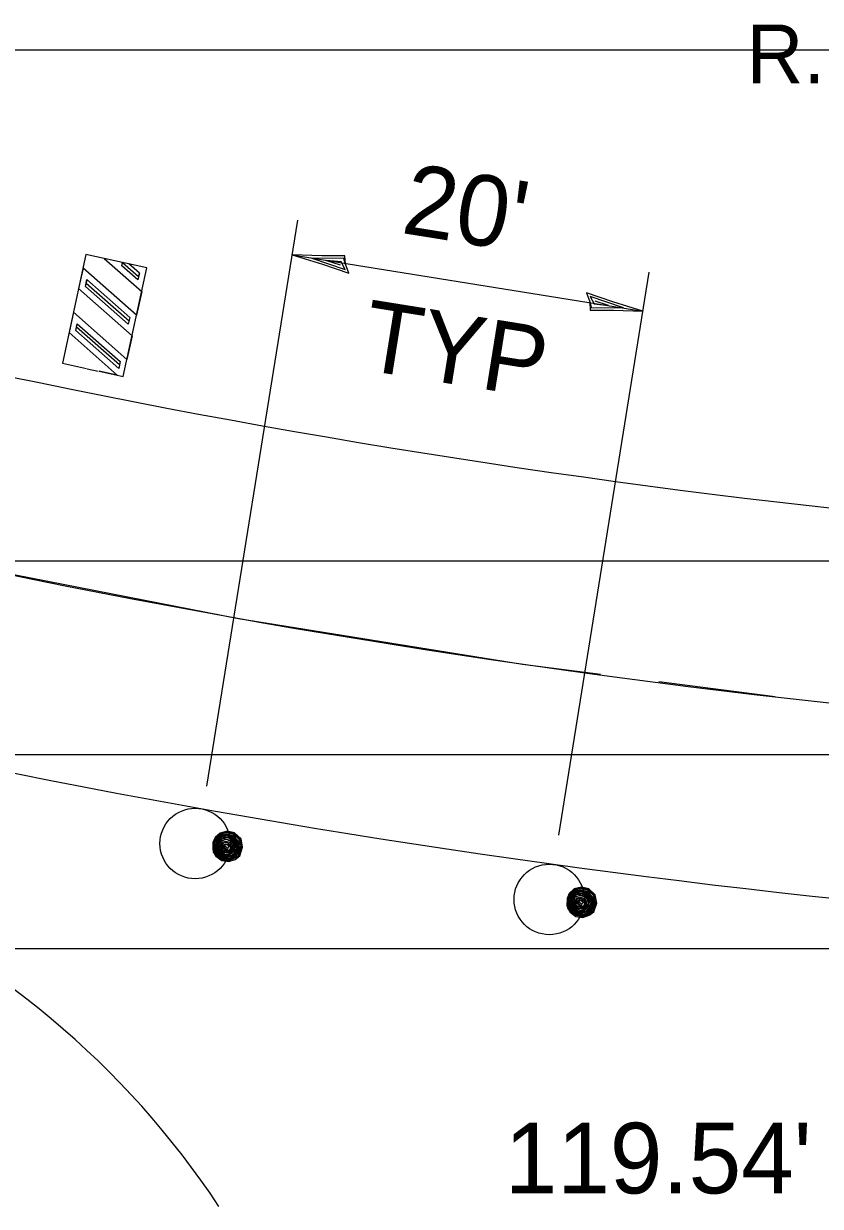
# Model space of a CAD drawing. Extents: x 2143432 to 2146738, y 2149567 to 2150649.
# Drawn here: x 2146514.62 to 2146541.74, y 2150486.71 to 2150526.98 of the extents above; entities that cross this region are included whole.
import ezdxf

# ---------------------------------------------------------------- set-up
doc = ezdxf.new("R2010")
doc.units = 0
for name, color, linetype in [('Alignment_EX_20 Centerline', 7, 'Continuous'), ('Design_EX_Roadway Dimensions', 7, 'Continuous'), ('Design_EX_Roadway Notes', 7, 'Continuous'), ('ROW_EX ROW Line', 7, 'Continuous'), ('Topo_EOP', 7, 'Continuous'), ('Topo_Traffic Sign', 7, 'Continuous')]:
    doc.layers.add(name, color=color, linetype=linetype)

msp = doc.modelspace()

# ---------------------------------------------------------------- linework, layer by layer
at = {"layer": 'Alignment_EX_20 Centerline'}
for points in [[(2146513.232, 2150508.429), (2146521.932, 2150506.734), (2146531.605, 2150505.175), (2146534.255, 2150504.837)], [(2146536.239, 2150504.583), (2146540.206, 2150504.076)], [(2146516.059, 2150502.095), (2146520.059, 2150502.095)], [(2146522.059, 2150502.095), (2146543.393, 2150502.095)]]:
    msp.add_lwpolyline(points, dxfattribs=at)
at = {"layer": 'Design_EX_Roadway Dimensions'}
for p, q in [((2146520.858, 2150501.019), (2146523.953, 2150520.294)), ((2146523.763, 2150519.111), (2146535.699, 2150517.195)), ((2146532.834, 2150499.347), (2146535.912, 2150518.521))]:
    msp.add_line(p, q, dxfattribs=at)
for points in [[(2146525.571, 2150518.794), (2146525.554, 2150519.074), (2146524.769, 2150519.081), (2146523.763, 2150519.111), (2146524.792, 2150518.798), (2146525.688, 2150518.488), (2146525.571, 2150518.794), (2146525.519, 2150518.986), (2146524.425, 2150519.003), (2146525.561, 2150518.611), (2146525.425, 2150518.868), (2146524.929, 2150518.916), (2146525.391, 2150518.769)], [(2146533.89, 2150517.513), (2146533.907, 2150517.233), (2146534.693, 2150517.226), (2146535.699, 2150517.195), (2146534.67, 2150517.509), (2146533.773, 2150517.819), (2146533.89, 2150517.513), (2146533.942, 2150517.321), (2146535.037, 2150517.303), (2146533.901, 2150517.696), (2146534.036, 2150517.439), (2146534.533, 2150517.391), (2146534.071, 2150517.538)]]:
    msp.add_lwpolyline(points, dxfattribs=at)
at = {"layer": 'Design_EX_Roadway Notes'}
msp.add_arc((2146496.489, 2150470.294), 29.724, 33.5344, 66.6589, dxfattribs=at)
at = {"layer": 'ROW_EX ROW Line'}
for points in [[(2146503.087, 2150526.095), (2146518.148, 2150526.095)], [(2146520.148, 2150526.095), (2146535.209, 2150526.095)]]:
    msp.add_lwpolyline(points, dxfattribs=at)
at = {"layer": 'Topo_EOP'}
for p, q in [((2146503.938, 2150508.695), (2146633.046, 2150508.695)), ((2146213.046, 2150495.495), (2146633.046, 2150495.495))]:
    msp.add_line(p, q, dxfattribs=at)
for radius, start in [(293.4, 256.16775), (306.6, 256.35551)]:
    msp.add_arc((2146574.489, 2150802.095), radius, start, 270, dxfattribs=at)
at = {"layer": 'Topo_Traffic Sign'}
for p, q in [((2146213.046, 2150526.095), (2146633.046, 2150526.095)), ((2146223.393, 2150502.095), (2146626.689, 2150502.095))]:
    msp.add_line(p, q, dxfattribs=at)
for points in [[(2146518.814, 2150518.673), (2146516.739, 2150519.124), (2146515.934, 2150515.419), (2146516.753, 2150515.241)], [(2146517.188, 2150515.146), (2146518.009, 2150514.968), (2146518.814, 2150518.673), (2146517.362, 2150518.989), (2146518.638, 2150517.863), (2146518.462, 2150517.052), (2146516.639, 2150518.661), (2146516.487, 2150517.966), (2146518.311, 2150516.357), (2146518.135, 2150515.547), (2146516.311, 2150517.157), (2146516.161, 2150516.462), (2146517.802, 2150515.013), (2146517.188, 2150515.147)], [(2146518.557, 2150518.486), (2146518.507, 2150518.255), (2146517.959, 2150518.738), (2146517.985, 2150518.853), (2146518.531, 2150518.37), (2146518.557, 2150518.486), (2146518.192, 2150518.808)], [(2146516.771, 2150518.269), (2146518.23, 2150516.98), (2146518.179, 2150516.751), (2146516.721, 2150518.037), (2146516.771, 2150518.269), (2146516.745, 2150518.151), (2146518.205, 2150516.865)], [(2146517.903, 2150515.476), (2146517.852, 2150515.245), (2146516.393, 2150516.532), (2146516.444, 2150516.763), (2146517.903, 2150515.476), (2146517.878, 2150515.362), (2146516.419, 2150516.647)], [(2146516.781, 2150515.235), (2146517.159, 2150515.153)], [(2146521.061, 2150498.798), (2146521.162, 2150498.637), (2146521.362, 2150498.491), (2146521.599, 2150498.454), (2146521.814, 2150498.527), (2146521.974, 2150498.647), (2146522.073, 2150498.944), (2146522.018, 2150499.225), (2146521.799, 2150499.431), (2146521.549, 2150499.489), (2146521.305, 2150499.426), (2146521.132, 2150499.271), (2146521.063, 2150499.098), (2146521.056, 2150498.853), (2146521.177, 2150498.671), (2146521.364, 2150498.527), (2146521.586, 2150498.488), (2146521.748, 2150498.547), (2146521.946, 2150498.647), (2146522.015, 2150498.839), (2146522.047, 2150499.036), (2146521.998, 2150499.21), (2146521.785, 2150499.41), (2146521.545, 2150499.464), (2146521.309, 2150499.409), (2146521.147, 2150499.261), (2146521.089, 2150499.092), (2146521.079, 2150498.856), (2146521.196, 2150498.684), (2146521.371, 2150498.561), (2146521.592, 2150498.514), (2146521.781, 2150498.584), (2146521.933, 2150498.662), (2146521.982, 2150498.851), (2146522.028, 2150499.018), (2146521.97, 2150499.192), (2146521.766, 2150499.382), (2146521.539, 2150499.431), (2146521.313, 2150499.383), (2146521.167, 2150499.24), (2146521.106, 2150499.088), (2146521.125, 2150498.856), (2146521.214, 2150498.708), (2146521.391, 2150498.574), (2146521.601, 2150498.544), (2146521.778, 2150498.605), (2146521.889, 2150498.689), (2146521.947, 2150498.833), (2146522, 2150499.011), (2146521.935, 2150499.145), (2146521.753, 2150499.341), (2146521.53, 2150499.388), (2146521.315, 2150499.348), (2146521.187, 2150499.204), (2146521.121, 2150499.078), (2146521.162, 2150498.87), (2146521.235, 2150498.727), (2146521.412, 2150498.601), (2146521.604, 2150498.57), (2146521.764, 2150498.629), (2146521.868, 2150498.715), (2146521.923, 2150498.863), (2146521.965, 2150499.009), (2146521.904, 2150499.127), (2146521.737, 2150499.309), (2146521.529, 2150499.362), (2146521.327, 2150499.321), (2146521.201, 2150499.189), (2146521.167, 2150499.053), (2146521.185, 2150498.873), (2146521.238, 2150498.754), (2146521.429, 2150498.627), (2146521.588, 2150498.611), (2146521.746, 2150498.66), (2146521.838, 2150498.734), (2146521.905, 2150498.879), (2146521.931, 2150499.011), (2146521.874, 2150499.114), (2146521.715, 2150499.29), (2146521.518, 2150499.329), (2146521.325, 2150499.287), (2146521.226, 2150499.178), (2146521.196, 2150499.03), (2146521.225, 2150498.887), (2146521.271, 2150498.781), (2146521.435, 2150498.65), (2146521.585, 2150498.633), (2146521.714, 2150498.684), (2146521.799, 2150498.747), (2146521.863, 2150498.819), (2146521.886, 2150498.881), (2146521.899, 2150498.991), (2146521.84, 2150499.104), (2146521.744, 2150499.215), (2146521.65, 2150499.27), (2146521.496, 2150499.285), (2146521.355, 2150499.269), (2146521.239, 2150499.151), (2146521.227, 2150499.028), (2146521.259, 2150498.884), (2146521.329, 2150498.767)], [(2146521.329, 2150498.767), (2146521.447, 2150498.675), (2146521.591, 2150498.669), (2146521.73, 2150498.757), (2146521.809, 2150498.811), (2146521.855, 2150498.895), (2146521.849, 2150498.992), (2146521.819, 2150499.084), (2146521.738, 2150499.165), (2146521.625, 2150499.238), (2146521.525, 2150499.259), (2146521.421, 2150499.255), (2146521.349, 2150499.191), (2146521.237, 2150499.036), (2146521.301, 2150498.875), (2146521.389, 2150498.761), (2146521.479, 2150498.709), (2146521.609, 2150498.709), (2146521.715, 2150498.79), (2146521.783, 2150498.878), (2146521.786, 2150498.963), (2146521.76, 2150499.062), (2146521.682, 2150499.133), (2146521.582, 2150499.181), (2146521.488, 2150499.201), (2146521.326, 2150499.133), (2146521.27, 2150499.029), (2146521.325, 2150498.917), (2146521.376, 2150498.825), (2146521.455, 2150498.773), (2146521.593, 2150498.751), (2146521.689, 2150498.775), (2146521.76, 2150498.822), (2146521.799, 2150498.872), (2146521.814, 2150499.017), (2146521.781, 2150499.077), (2146521.695, 2150499.152), (2146521.583, 2150499.198), (2146521.475, 2150499.221), (2146521.393, 2150499.238), (2146521.317, 2150499.207), (2146521.259, 2150499.137), (2146521.323, 2150499.025), (2146521.33, 2150498.93), (2146521.399, 2150498.85), (2146521.537, 2150498.786), (2146521.656, 2150498.777), (2146521.72, 2150498.837), (2146521.739, 2150498.905), (2146521.735, 2150498.989), (2146521.699, 2150499.061), (2146521.599, 2150499.116), (2146521.505, 2150499.141), (2146521.367, 2150499.104), (2146521.346, 2150499.05), (2146521.355, 2150498.966), (2146521.466, 2150498.877), (2146521.558, 2150498.803), (2146521.657, 2150498.817), (2146521.699, 2150498.876), (2146521.703, 2150498.944), (2146521.675, 2150499.019), (2146521.517, 2150499.099), (2146521.381, 2150499.064), (2146521.377, 2150498.991), (2146521.472, 2150498.907), (2146521.586, 2150498.841), (2146521.659, 2150498.877), (2146521.655, 2150498.957), (2146521.529, 2150499.025), (2146521.435, 2150499.031), (2146521.563, 2150498.898), (2146521.589, 2150498.951), (2146521.632, 2150499.011), (2146521.497, 2150499.051), (2146521.406, 2150499), (2146521.486, 2150498.939)], [(2146533.117, 2150496.893), (2146533.218, 2150496.733), (2146533.418, 2150496.587), (2146533.655, 2150496.549), (2146533.87, 2150496.623), (2146534.03, 2150496.742), (2146534.129, 2150497.039), (2146534.074, 2150497.321), (2146533.855, 2150497.527), (2146533.605, 2150497.585), (2146533.361, 2150497.521), (2146533.188, 2150497.366), (2146533.119, 2150497.193), (2146533.112, 2150496.949), (2146533.233, 2150496.766), (2146533.42, 2150496.623), (2146533.642, 2150496.583), (2146533.804, 2150496.642), (2146534.002, 2150496.742), (2146534.071, 2150496.934), (2146534.103, 2150497.131), (2146534.054, 2150497.305), (2146533.841, 2150497.505), (2146533.601, 2150497.559), (2146533.365, 2150497.504), (2146533.203, 2150497.357), (2146533.145, 2150497.187), (2146533.135, 2150496.951), (2146533.252, 2150496.779), (2146533.427, 2150496.656), (2146533.648, 2150496.609), (2146533.837, 2150496.679), (2146533.989, 2150496.757), (2146534.038, 2150496.946), (2146534.084, 2150497.113), (2146534.026, 2150497.287), (2146533.822, 2150497.477), (2146533.595, 2150497.526), (2146533.369, 2150497.478), (2146533.223, 2150497.335), (2146533.162, 2150497.183), (2146533.181, 2150496.951), (2146533.27, 2150496.803), (2146533.447, 2150496.669), (2146533.657, 2150496.639), (2146533.834, 2150496.7), (2146533.945, 2150496.784), (2146534.003, 2150496.928), (2146534.056, 2150497.107), (2146533.991, 2150497.24), (2146533.809, 2150497.436), (2146533.586, 2150497.483), (2146533.371, 2150497.443), (2146533.243, 2150497.299), (2146533.177, 2150497.173), (2146533.218, 2150496.965), (2146533.291, 2150496.823), (2146533.468, 2150496.696), (2146533.66, 2150496.665), (2146533.82, 2150496.724), (2146533.924, 2150496.81), (2146533.979, 2150496.958), (2146534.021, 2150497.104), (2146533.96, 2150497.222), (2146533.793, 2150497.405), (2146533.585, 2150497.457), (2146533.383, 2150497.416), (2146533.257, 2150497.284), (2146533.223, 2150497.149), (2146533.241, 2150496.968), (2146533.294, 2150496.849), (2146533.485, 2150496.722), (2146533.644, 2150496.706), (2146533.802, 2150496.755), (2146533.894, 2150496.829), (2146533.961, 2150496.975), (2146533.987, 2150497.107), (2146533.93, 2150497.209), (2146533.771, 2150497.385), (2146533.574, 2150497.425), (2146533.381, 2150497.383), (2146533.282, 2150497.273), (2146533.252, 2150497.125), (2146533.281, 2150496.982), (2146533.327, 2150496.876), (2146533.491, 2150496.745), (2146533.641, 2150496.729), (2146533.77, 2150496.779), (2146533.855, 2150496.843), (2146533.919, 2150496.915), (2146533.942, 2150496.976), (2146533.955, 2150497.086), (2146533.896, 2150497.199), (2146533.8, 2150497.311), (2146533.706, 2150497.365), (2146533.552, 2150497.38), (2146533.411, 2150497.364), (2146533.295, 2150497.246), (2146533.283, 2150497.123), (2146533.315, 2150496.979), (2146533.385, 2150496.862)], [(2146533.385, 2150496.862), (2146533.503, 2150496.77), (2146533.647, 2150496.764), (2146533.786, 2150496.853), (2146533.865, 2150496.907), (2146533.911, 2150496.99), (2146533.905, 2150497.087), (2146533.875, 2150497.179), (2146533.794, 2150497.26), (2146533.681, 2150497.333), (2146533.581, 2150497.354), (2146533.477, 2150497.35), (2146533.405, 2150497.287), (2146533.293, 2150497.131), (2146533.357, 2150496.97), (2146533.445, 2150496.856), (2146533.535, 2150496.805), (2146533.665, 2150496.804), (2146533.771, 2150496.885), (2146533.839, 2150496.973), (2146533.842, 2150497.059), (2146533.816, 2150497.157), (2146533.738, 2150497.228), (2146533.638, 2150497.276), (2146533.544, 2150497.296), (2146533.382, 2150497.228), (2146533.326, 2150497.124), (2146533.381, 2150497.012), (2146533.432, 2150496.921), (2146533.511, 2150496.868), (2146533.649, 2150496.847), (2146533.745, 2150496.871), (2146533.816, 2150496.917), (2146533.855, 2150496.967), (2146533.87, 2150497.112), (2146533.837, 2150497.173), (2146533.751, 2150497.247), (2146533.639, 2150497.293), (2146533.531, 2150497.316), (2146533.449, 2150497.333), (2146533.373, 2150497.303), (2146533.315, 2150497.232), (2146533.379, 2150497.12), (2146533.386, 2150497.025), (2146533.455, 2150496.945), (2146533.593, 2150496.881), (2146533.712, 2150496.873), (2146533.776, 2150496.933), (2146533.795, 2150497), (2146533.791, 2150497.084), (2146533.755, 2150497.156), (2146533.655, 2150497.211), (2146533.561, 2150497.236), (2146533.423, 2150497.199), (2146533.402, 2150497.145), (2146533.411, 2150497.061), (2146533.522, 2150496.972), (2146533.614, 2150496.898), (2146533.713, 2150496.912), (2146533.755, 2150496.971), (2146533.759, 2150497.039), (2146533.731, 2150497.114), (2146533.573, 2150497.195), (2146533.437, 2150497.159), (2146533.433, 2150497.086), (2146533.528, 2150497.003), (2146533.642, 2150496.937), (2146533.715, 2150496.973), (2146533.711, 2150497.052), (2146533.585, 2150497.12), (2146533.491, 2150497.126), (2146533.619, 2150496.993), (2146533.645, 2150497.047), (2146533.688, 2150497.106), (2146533.553, 2150497.147), (2146533.462, 2150497.095), (2146533.542, 2150497.035)]]:
    msp.add_lwpolyline(points, dxfattribs=at)
for centre in [(2146520.456, 2150499.068), (2146532.512, 2150497.163)]:
    msp.add_circle(centre, 1.2, dxfattribs=at)
msp.add_arc((2146574.489, 2150802.095), 300, 256.16775, 270, dxfattribs=at)

# ---------------------------------------------------------------- texts
at = {"layer": 'Design_EX_Roadway Dimensions'}
for s, p in [("20'", (2146527.43, 2150519.863)), ('TYP', (2146526.051, 2150515.217))]:
    msp.add_text(s, height=2.4056, rotation=350.8808, dxfattribs=at).set_placement(p)
msp.add_text("119.54'", height=2.4056, dxfattribs=at).set_placement((2146530.995, 2150487.155))
at = {"layer": 'ROW_EX ROW Line'}
msp.add_text('R.O.W.', height=2, dxfattribs=at).set_placement((2146539.23, 2150524.953))

doc.saveas('drawing.dxf')
